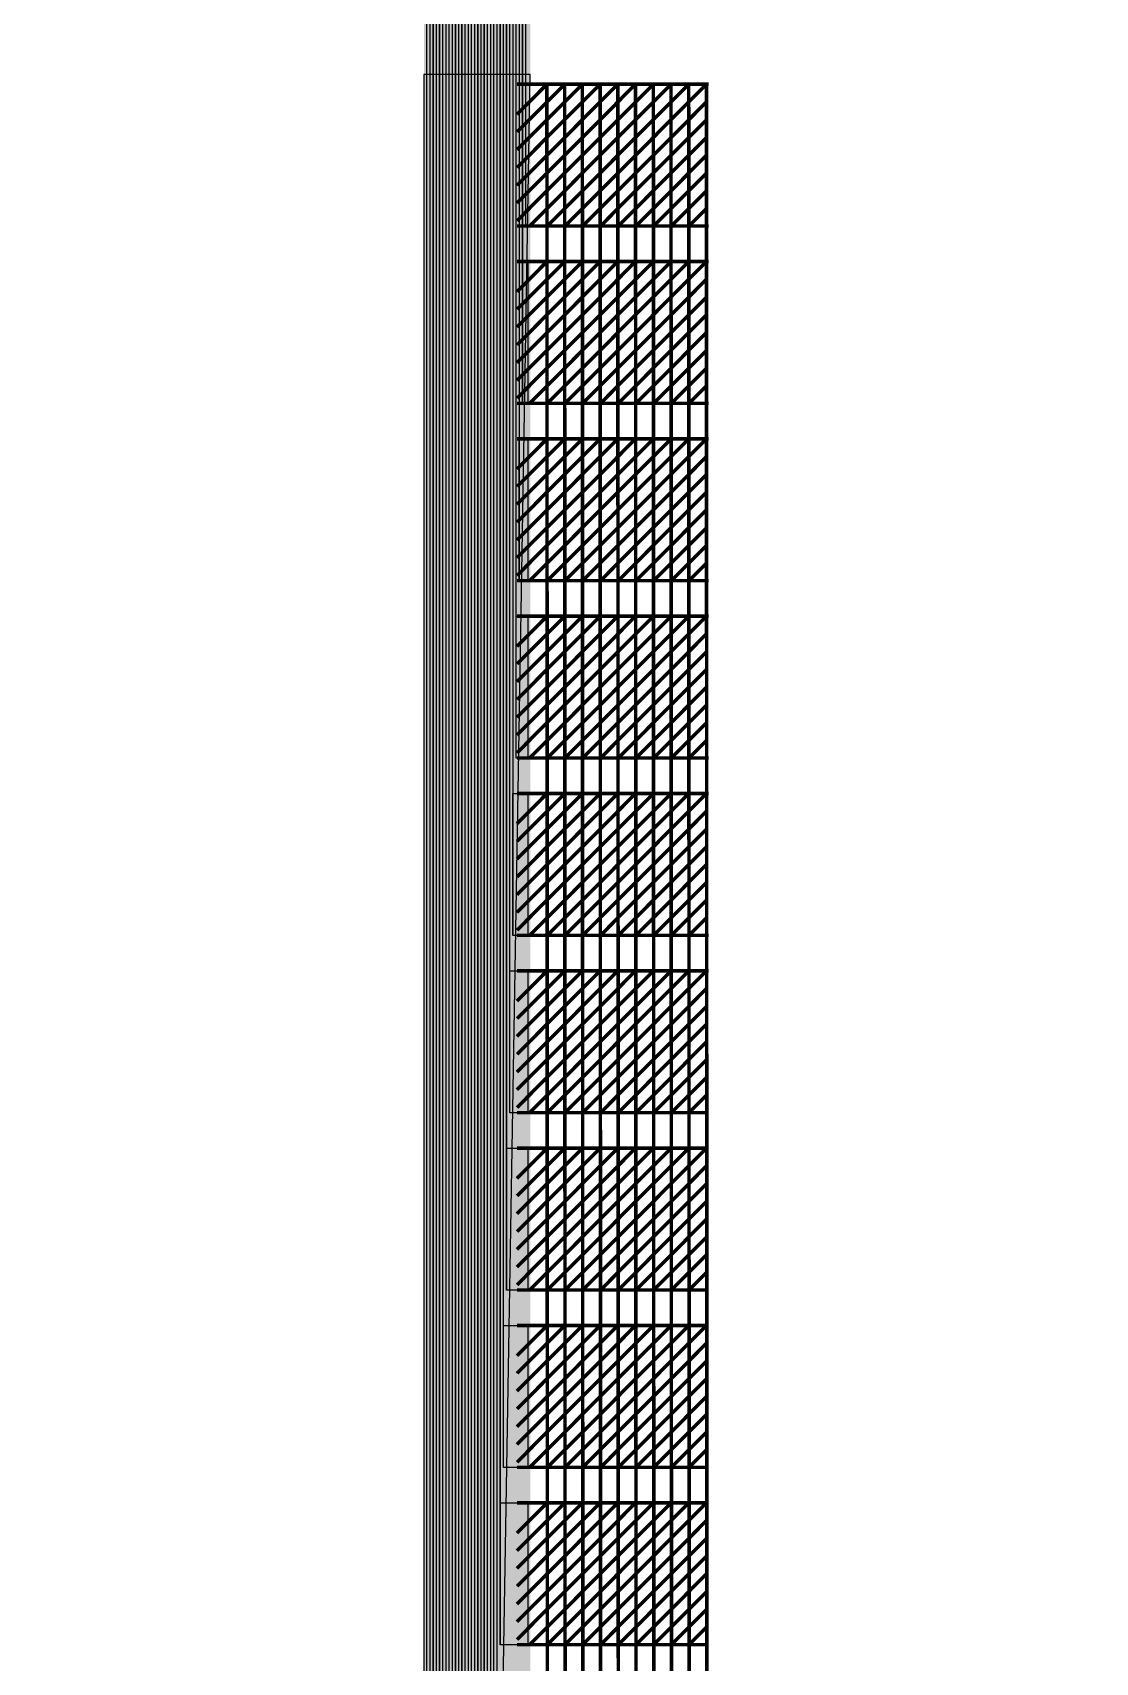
# Model space of a CAD drawing. Header units: millimetres. Extents: x -51 to 51, y -51 to 51.
# Drawn here: x -24.595 to -21.597, y -7.646 to -3.051 of the extents above; entities that cross this region are included whole.
import ezdxf

# ---------------------------------------------------------------- set-up
doc = ezdxf.new("R2010")
doc.units = ezdxf.units.MM
doc.linetypes.add('DASHED', pattern=[19.05, 12.7, -6.35])
for name, color, linetype in [('bottom_SU8', 5, 'Continuous'), ('metal', 43, 'Continuous'), ('reference', 18, 'DASHED')]:
    doc.layers.add(name, color=color, linetype=linetype)
doc.layers.add('top SU-8', color=3, linetype='Continuous', transparency=0.63)

msp = doc.modelspace()

# ---------------------------------------------------------------- linework, layer by layer
at = {"layer": 'bottom_SU8', "transparency": 33554544}
for points, const_width in [([(-23.3412, 5.9298), (-23.3412, -19.1017)], 0.3), ([(-23.2289, -3.2811), (-23.144, -3.1961)], 0.01), ([(-23.2287, -3.331), (-23.094, -3.1961)], 0.01), ([(-23.2287, -3.3811), (-23.044, -3.1961)], 0.01), ([(-23.2287, -3.4313), (-22.994, -3.1961)], 0.01), ([(-23.2287, -3.4814), (-22.944, -3.1961)], 0.01), ([(-23.2287, -3.5315), (-22.894, -3.1961)], 0.01), ([(-23.2287, -3.5816), (-22.844, -3.1961)], 0.01), ([(-23.2287, -3.1961), (-22.6884, -3.1961)], 0.01), ([(-23.1931, -3.5961), (-22.794, -3.1961)], 0.01), ([(-23.1397, -19.0957), (-23.1443, -3.1964)], 0.01), ([(-23.1431, -3.5961), (-22.744, -3.1961)], 0.01), ([(-23.09, -19.0957), (-23.0943, -3.1964)], 0.01), ([(-23.0931, -3.5961), (-22.694, -3.1961)], 0.01), ([(-23.04, -19.0957), (-23.0443, -3.1964)], 0.01), ([(-22.9897, -19.0957), (-22.9943, -3.1961)], 0.01), ([(-22.9397, -19.0957), (-22.9443, -3.1964)], 0.01), ([(-22.8897, -19.0957), (-22.8943, -3.1961)], 0.01), ([(-22.8397, -19.0957), (-22.844, -3.1961)], 0.01), ([(-22.7897, -19.0957), (-22.7943, -3.1961)], 0.01), ([(-22.7397, -19.0957), (-22.7443, -3.1961)], 0.01), ([(-22.6897, -19.0957), (-22.6943, -3.1921)], 0.01), ([(-23.0431, -3.5961), (-22.6939, -3.2461)], 0.01), ([(-22.9931, -3.5961), (-22.6938, -3.2961)], 0.01), ([(-22.9431, -3.5961), (-22.6937, -3.3461)], 0.01), ([(-22.8931, -3.5961), (-22.6936, -3.3961)], 0.01), ([(-22.8431, -3.5961), (-22.6934, -3.4461)], 0.01), ([(-22.7931, -3.5961), (-22.6933, -3.4961)], 0.01), ([(-22.7431, -3.5961), (-22.6932, -3.5461)], 0.01), ([(-23.2287, -3.5961), (-22.6883, -3.5961)], 0.01), ([(-23.2289, -3.7811), (-23.144, -3.6961)], 0.01), ([(-23.2287, -3.831), (-23.094, -3.6961)], 0.01), ([(-23.2287, -3.8811), (-23.044, -3.6961)], 0.01), ([(-23.2287, -3.9313), (-22.994, -3.6961)], 0.01), ([(-23.2287, -3.9814), (-22.944, -3.6961)], 0.01), ([(-23.2287, -4.0315), (-22.894, -3.6961)], 0.01), ([(-23.2287, -4.0816), (-22.844, -3.6961)], 0.01), ([(-23.2287, -3.6961), (-22.6884, -3.6961)], 0.01), ([(-23.1931, -4.0961), (-22.794, -3.6961)], 0.01), ([(-23.1431, -4.0961), (-22.744, -3.6961)], 0.01), ([(-23.0931, -4.0961), (-22.694, -3.6961)], 0.01), ([(-23.0431, -4.0961), (-22.6939, -3.7461)], 0.01), ([(-22.9931, -4.0961), (-22.6938, -3.7961)], 0.01), ([(-22.9431, -4.0961), (-22.6937, -3.8461)], 0.01), ([(-22.8931, -4.0961), (-22.6936, -3.8961)], 0.01), ([(-22.8431, -4.0961), (-22.6934, -3.9461)], 0.01), ([(-22.7931, -4.0961), (-22.6933, -3.9961)], 0.01), ([(-22.7431, -4.0961), (-22.6932, -4.0461)], 0.01), ([(-23.2287, -4.0961), (-22.6883, -4.0961)], 0.01), ([(-23.2289, -4.2811), (-23.144, -4.1961)], 0.01), ([(-23.2287, -4.331), (-23.094, -4.1961)], 0.01), ([(-23.2287, -4.3811), (-23.044, -4.1961)], 0.01), ([(-23.2287, -4.4313), (-22.994, -4.1961)], 0.01), ([(-23.2287, -4.4814), (-22.944, -4.1961)], 0.01), ([(-23.2287, -4.5315), (-22.894, -4.1961)], 0.01), ([(-23.2287, -4.5816), (-22.844, -4.1961)], 0.01), ([(-23.2287, -4.1961), (-22.6884, -4.1961)], 0.01), ([(-23.1931, -4.5961), (-22.794, -4.1961)], 0.01), ([(-23.1431, -4.5961), (-22.744, -4.1961)], 0.01), ([(-23.0931, -4.5961), (-22.694, -4.1961)], 0.01), ([(-23.0431, -4.5961), (-22.6939, -4.2461)], 0.01), ([(-22.9931, -4.5961), (-22.6938, -4.2961)], 0.01), ([(-22.9431, -4.5961), (-22.6937, -4.3461)], 0.01), ([(-22.8931, -4.5961), (-22.6936, -4.3961)], 0.01), ([(-22.8431, -4.5961), (-22.6934, -4.4461)], 0.01), ([(-22.7931, -4.5961), (-22.6933, -4.4961)], 0.01), ([(-22.7431, -4.5961), (-22.6932, -4.5461)], 0.01), ([(-23.2287, -4.5961), (-22.6883, -4.5961)], 0.01), ([(-23.2289, -4.7811), (-23.144, -4.6961)], 0.01), ([(-23.2287, -4.831), (-23.094, -4.6961)], 0.01), ([(-23.2287, -4.8811), (-23.044, -4.6961)], 0.01), ([(-23.2287, -4.9313), (-22.994, -4.6961)], 0.01), ([(-23.2287, -4.9814), (-22.944, -4.6961)], 0.01), ([(-23.2287, -5.0315), (-22.894, -4.6961)], 0.01), ([(-23.2287, -5.0816), (-22.844, -4.6961)], 0.01), ([(-23.2287, -4.6961), (-22.6884, -4.6961)], 0.01), ([(-23.1931, -5.0961), (-22.794, -4.6961)], 0.01), ([(-23.1431, -5.0961), (-22.744, -4.6961)], 0.01), ([(-23.0931, -5.0961), (-22.694, -4.6961)], 0.01), ([(-23.0431, -5.0961), (-22.6939, -4.7461)], 0.01), ([(-22.9931, -5.0961), (-22.6938, -4.7961)], 0.01), ([(-22.9431, -5.0961), (-22.6937, -4.8461)], 0.01), ([(-22.8931, -5.0961), (-22.6936, -4.8961)], 0.01), ([(-22.8431, -5.0961), (-22.6934, -4.9461)], 0.01), ([(-22.7931, -5.0961), (-22.6933, -4.9961)], 0.01), ([(-22.7431, -5.0961), (-22.6932, -5.0461)], 0.01), ([(-23.2287, -5.0961), (-22.6883, -5.0961)], 0.01), ([(-23.2289, -5.2811), (-23.144, -5.1961)], 0.01), ([(-23.2287, -5.331), (-23.094, -5.1961)], 0.01), ([(-23.2287, -5.3811), (-23.044, -5.1961)], 0.01), ([(-23.2287, -5.4313), (-22.994, -5.1961)], 0.01), ([(-23.2287, -5.4814), (-22.944, -5.1961)], 0.01), ([(-23.2287, -5.5315), (-22.894, -5.1961)], 0.01), ([(-23.2287, -5.5816), (-22.844, -5.1961)], 0.01), ([(-23.2287, -5.1961), (-22.6884, -5.1961)], 0.01), ([(-23.1931, -5.5961), (-22.794, -5.1961)], 0.01), ([(-23.1431, -5.5961), (-22.744, -5.1961)], 0.01), ([(-23.0931, -5.5961), (-22.694, -5.1961)], 0.01), ([(-23.0431, -5.5961), (-22.6939, -5.2461)], 0.01), ([(-22.9931, -5.5961), (-22.6938, -5.2961)], 0.01), ([(-22.9431, -5.5961), (-22.6937, -5.3461)], 0.01), ([(-22.8931, -5.5961), (-22.6936, -5.3961)], 0.01), ([(-22.8431, -5.5961), (-22.6934, -5.4461)], 0.01), ([(-22.7931, -5.5961), (-22.6933, -5.4961)], 0.01), ([(-22.7431, -5.5961), (-22.6932, -5.5461)], 0.01), ([(-23.2287, -5.5961), (-22.6883, -5.5961)], 0.01), ([(-23.2289, -5.7811), (-23.144, -5.6961)], 0.01), ([(-23.2287, -5.831), (-23.094, -5.6961)], 0.01), ([(-23.2287, -5.8811), (-23.044, -5.6961)], 0.01), ([(-23.2287, -5.9313), (-22.994, -5.6961)], 0.01), ([(-23.2287, -5.9814), (-22.944, -5.6961)], 0.01), ([(-23.2287, -6.0315), (-22.894, -5.6961)], 0.01), ([(-23.2287, -6.0816), (-22.844, -5.6961)], 0.01), ([(-23.2287, -5.6961), (-22.6884, -5.6961)], 0.01), ([(-23.1931, -6.0961), (-22.794, -5.6961)], 0.01), ([(-23.1431, -6.0961), (-22.744, -5.6961)], 0.01), ([(-23.0931, -6.0961), (-22.694, -5.6961)], 0.01), ([(-23.0431, -6.0961), (-22.6939, -5.7461)], 0.01), ([(-22.9931, -6.0961), (-22.6938, -5.7961)], 0.01), ([(-22.9431, -6.0961), (-22.6937, -5.8461)], 0.01), ([(-22.8931, -6.0961), (-22.6936, -5.8961)], 0.01), ([(-22.8431, -6.0961), (-22.6934, -5.9461)], 0.01), ([(-22.7931, -6.0961), (-22.6933, -5.9961)], 0.01), ([(-22.7431, -6.0961), (-22.6932, -6.0461)], 0.01), ([(-23.2287, -6.0961), (-22.6883, -6.0961)], 0.01), ([(-23.2289, -6.2811), (-23.144, -6.1961)], 0.01), ([(-23.2287, -6.331), (-23.094, -6.1961)], 0.01), ([(-23.2287, -6.3811), (-23.044, -6.1961)], 0.01), ([(-23.2287, -6.4313), (-22.994, -6.1961)], 0.01), ([(-23.2287, -6.4814), (-22.944, -6.1961)], 0.01), ([(-23.2287, -6.5315), (-22.894, -6.1961)], 0.01), ([(-23.2287, -6.5816), (-22.844, -6.1961)], 0.01), ([(-23.2287, -6.1961), (-22.6884, -6.1961)], 0.01), ([(-23.1931, -6.5961), (-22.794, -6.1961)], 0.01), ([(-23.1431, -6.5961), (-22.744, -6.1961)], 0.01), ([(-23.0931, -6.5961), (-22.694, -6.1961)], 0.01), ([(-23.0431, -6.5961), (-22.6939, -6.2461)], 0.01), ([(-22.9931, -6.5961), (-22.6938, -6.2961)], 0.01), ([(-22.9431, -6.5961), (-22.6937, -6.3461)], 0.01), ([(-22.8931, -6.5961), (-22.6936, -6.3961)], 0.01), ([(-22.8431, -6.5961), (-22.6934, -6.4461)], 0.01), ([(-22.7931, -6.5961), (-22.6933, -6.4961)], 0.01), ([(-22.7431, -6.5961), (-22.6932, -6.5461)], 0.01), ([(-23.2287, -6.5961), (-22.6883, -6.5961)], 0.01), ([(-23.2289, -6.7811), (-23.144, -6.6961)], 0.01), ([(-23.2287, -6.831), (-23.094, -6.6961)], 0.01), ([(-23.2287, -6.8811), (-23.044, -6.6961)], 0.01), ([(-23.2287, -6.9313), (-22.994, -6.6961)], 0.01), ([(-23.2287, -6.9814), (-22.944, -6.6961)], 0.01), ([(-23.2287, -7.0315), (-22.894, -6.6961)], 0.01), ([(-23.2287, -7.0816), (-22.844, -6.6961)], 0.01), ([(-23.2287, -6.6961), (-22.6884, -6.6961)], 0.01), ([(-23.1931, -7.0961), (-22.794, -6.6961)], 0.01), ([(-23.1431, -7.0961), (-22.744, -6.6961)], 0.01), ([(-23.0931, -7.0961), (-22.694, -6.6961)], 0.01), ([(-23.0431, -7.0961), (-22.6939, -6.7461)], 0.01), ([(-22.9931, -7.0961), (-22.6938, -6.7961)], 0.01), ([(-22.9431, -7.0961), (-22.6937, -6.8461)], 0.01), ([(-22.8931, -7.0961), (-22.6936, -6.8961)], 0.01), ([(-22.8431, -7.0961), (-22.6934, -6.9461)], 0.01), ([(-22.7931, -7.0961), (-22.6933, -6.9961)], 0.01), ([(-22.7431, -7.0961), (-22.6932, -7.0461)], 0.01), ([(-23.2287, -7.0961), (-22.6883, -7.0961)], 0.01), ([(-23.2289, -7.2811), (-23.144, -7.1961)], 0.01), ([(-23.2287, -7.331), (-23.094, -7.1961)], 0.01), ([(-23.2287, -7.3811), (-23.044, -7.1961)], 0.01), ([(-23.2287, -7.4313), (-22.994, -7.1961)], 0.01), ([(-23.2287, -7.4814), (-22.944, -7.1961)], 0.01), ([(-23.2287, -7.5315), (-22.894, -7.1961)], 0.01), ([(-23.2287, -7.5816), (-22.844, -7.1961)], 0.01), ([(-23.2287, -7.1961), (-22.6884, -7.1961)], 0.01), ([(-23.1931, -7.5961), (-22.794, -7.1961)], 0.01), ([(-23.1431, -7.5961), (-22.744, -7.1961)], 0.01), ([(-23.0931, -7.5961), (-22.694, -7.1961)], 0.01), ([(-23.0431, -7.5961), (-22.6939, -7.2461)], 0.01), ([(-22.9931, -7.5961), (-22.6938, -7.2961)], 0.01), ([(-22.9431, -7.5961), (-22.6937, -7.3461)], 0.01), ([(-22.8931, -7.5961), (-22.6936, -7.3961)], 0.01), ([(-22.8431, -7.5961), (-22.6934, -7.4461)], 0.01), ([(-22.7931, -7.5961), (-22.6933, -7.4961)], 0.01), ([(-22.7431, -7.5961), (-22.6932, -7.5461)], 0.01), ([(-23.2287, -7.5961), (-22.6883, -7.5961)], 0.01)]:
    msp.add_lwpolyline(points, dxfattribs=dict(at, const_width=const_width))
at = {"layer": 'metal', "transparency": 33554544}
for points, const_width in [([(-23.3392, -11.0957), (-23.3392, 10.5754)], 0.004), ([(-23.3572, -12.0957), (-23.3572, 10.0274)], 0.004), ([(-23.3482, -11.5957), (-23.3482, 10.0291)], 0.004), ([(-23.3302, -10.5957), (-23.3302, 9.9562)], 0.004), ([(-23.3752, -13.0957), (-23.3752, 9.4365)], 0.004), ([(-23.3662, -12.5957), (-23.3662, 9.4365)], 0.004), ([(-23.3212, -10.0961), (-23.3212, 9.3481)], 0.004), ([(-23.3122, -9.5961), (-23.3122, 9.3481)], 0.004), ([(-23.3932, -14.0957), (-23.3932, 8.8389)], 0.004), ([(-23.3842, -13.5957), (-23.3842, 8.8407)], 0.004), ([(-23.3032, -9.0961), (-23.3032, 8.7599)], 0.004), ([(-23.2942, -8.5961), (-23.2942, 8.7617)], 0.004), ([(-23.4112, -15.0957), (-23.4112, 8.2445)], 0.004), ([(-23.4022, -14.5957), (-23.4022, 8.2445)], 0.004), ([(-23.2852, -8.0961), (-23.2852, 8.1764)], 0.004), ([(-23.2762, -7.5961), (-23.2762, 8.1756)], 0.004), ([(-23.4292, -16.0957), (-23.4292, 7.6503)], 0.004), ([(-23.4202, -15.5957), (-23.4202, 7.6503)], 0.004), ([(-23.2672, -7.0961), (-23.2672, 7.597)], 0.004), ([(-23.2582, -6.5961), (-23.2582, 7.5952)], 0.004), ([(-23.4472, -17.0957), (-23.4472, 7.0554)], 0.004), ([(-23.4382, -16.5957), (-23.4382, 7.0554)], 0.004), ([(-23.2492, -6.0961), (-23.2492, 7.0114)], 0.004), ([(-23.2402, -5.5961), (-23.2402, 7.0085)], 0.004), ([(-23.4652, -18.0957), (-23.4652, 6.4565)], 0.004), ([(-23.4562, -17.5957), (-23.4562, 6.4576)], 0.004), ([(-23.2312, -5.0961), (-23.2312, 6.4268)], 0.004), ([(-23.2222, -4.5961), (-23.2236, 6.4169)], 0.004), ([(-23.4832, -19.0957), (-23.4832, 5.8889)], 0.004), ([(-23.4742, -18.5957), (-23.4742, 5.8943)], 0.004), ([(-23.2132, -4.0961), (-23.2132, 5.854)], 0.004), ([(-23.2042, -3.5961), (-23.2042, 5.8488)], 0.004), ([(-23.2045, -3.5572), (-22.8438, -3.1957)], 0.006), ([(-23.2044, -3.3066), (-23.0938, -3.1957)], 0.006), ([(-23.2044, -3.507), (-22.8938, -3.1957)], 0.006), ([(-23.2043, -3.4066), (-22.9938, -3.1957)], 0.006), ([(-23.2043, -3.2564), (-23.1438, -3.1957)], 0.006), ([(-23.2042, -3.3565), (-23.0438, -3.1957)], 0.006), ([(-23.2041, -3.4565), (-22.9438, -3.1957)], 0.006), ([(-23.2032, -3.1957), (-22.6909, -3.1957)], 0.006), ([(-23.193, -3.5957), (-22.7938, -3.1957)], 0.006), ([(-23.143, -3.5957), (-23.1438, -3.1957)], 0.006), ([(-23.143, -3.5957), (-22.7438, -3.1957)], 0.006), ([(-23.093, -3.5957), (-23.0938, -3.1957)], 0.006), ([(-23.093, -3.5957), (-22.6938, -3.1957)], 0.006), ([(-23.043, -3.5957), (-23.0438, -3.1957)], 0.006), ([(-22.993, -3.5957), (-22.9938, -3.1957)], 0.006), ([(-22.943, -3.5957), (-22.9438, -3.1957)], 0.006), ([(-22.893, -3.5957), (-22.8938, -3.1957)], 0.006), ([(-22.843, -3.5957), (-22.8438, -3.1957)], 0.006), ([(-22.793, -3.5957), (-22.7938, -3.1957)], 0.006), ([(-22.743, -3.5957), (-22.7438, -3.1957)], 0.006), ([(-22.693, -3.5957), (-22.6938, -3.1957)], 0.006), ([(-23.043, -3.5957), (-22.6937, -3.2457)], 0.006), ([(-22.993, -3.5957), (-22.6936, -3.2957)], 0.006), ([(-22.943, -3.5957), (-22.6935, -3.3457)], 0.006), ([(-22.893, -3.5957), (-22.6934, -3.3957)], 0.006), ([(-22.843, -3.5957), (-22.6933, -3.4457)], 0.006), ([(-22.793, -3.5957), (-22.6932, -3.4957)], 0.006), ([(-22.743, -3.5957), (-22.6931, -3.5457)], 0.006), ([(-23.2053, -3.5957), (-22.6905, -3.5957)], 0.006), ([(-23.2033, -3.8054), (-23.0938, -3.6957)], 0.006), ([(-23.2032, -3.8554), (-23.0438, -3.6957)], 0.006), ([(-23.2032, -3.9055), (-22.9938, -3.6957)], 0.006), ([(-23.2032, -3.9556), (-22.9438, -3.6957)], 0.006), ([(-23.2032, -4.0558), (-22.8438, -3.6957)], 0.006), ([(-23.2032, -3.6957), (-22.6909, -3.6957)], 0.006), ([(-23.2031, -4.0057), (-22.8938, -3.6957)], 0.006), ([(-23.2031, -3.7551), (-23.1438, -3.6957)], 0.006), ([(-23.193, -4.0957), (-22.7938, -3.6957)], 0.006), ([(-23.143, -4.0957), (-23.1438, -3.6957)], 0.006), ([(-23.143, -4.0957), (-22.7438, -3.6957)], 0.006), ([(-23.093, -4.0957), (-23.0938, -3.6957)], 0.006), ([(-23.093, -4.0957), (-22.6938, -3.6957)], 0.006), ([(-23.043, -4.0957), (-23.0438, -3.6957)], 0.006), ([(-22.993, -4.0957), (-22.9938, -3.6957)], 0.006), ([(-22.943, -4.0957), (-22.9438, -3.6957)], 0.006), ([(-22.893, -4.0957), (-22.8938, -3.6957)], 0.006), ([(-22.843, -4.0957), (-22.8438, -3.6957)], 0.006), ([(-22.793, -4.0957), (-22.7938, -3.6957)], 0.006), ([(-22.743, -4.0957), (-22.7438, -3.6957)], 0.006), ([(-22.693, -4.0957), (-22.6938, -3.6957)], 0.006), ([(-23.043, -4.0957), (-22.6937, -3.7457)], 0.006), ([(-22.993, -4.0957), (-22.6936, -3.7957)], 0.006), ([(-22.943, -4.0957), (-22.6935, -3.8457)], 0.006), ([(-22.893, -4.0957), (-22.6934, -3.8957)], 0.006), ([(-22.843, -4.0957), (-22.6933, -3.9457)], 0.006), ([(-22.793, -4.0957), (-22.6932, -3.9957)], 0.006), ([(-22.743, -4.0957), (-22.6931, -4.0457)], 0.006), ([(-23.2053, -4.0957), (-22.6905, -4.0957)], 0.006), ([(-23.2033, -4.3054), (-23.0938, -4.1957)], 0.006), ([(-23.2032, -4.3554), (-23.0438, -4.1957)], 0.006), ([(-23.2032, -4.4055), (-22.9938, -4.1957)], 0.006), ([(-23.2032, -4.4556), (-22.9438, -4.1957)], 0.006), ([(-23.2032, -4.5558), (-22.8438, -4.1957)], 0.006), ([(-23.2032, -4.1957), (-22.6909, -4.1957)], 0.006), ([(-23.2031, -4.5057), (-22.8938, -4.1957)], 0.006), ([(-23.2031, -4.2551), (-23.1438, -4.1957)], 0.006), ([(-23.193, -4.5957), (-22.7938, -4.1957)], 0.006), ([(-23.143, -4.5957), (-23.1438, -4.1957)], 0.006), ([(-23.143, -4.5957), (-22.7438, -4.1957)], 0.006), ([(-23.093, -4.5957), (-23.0938, -4.1957)], 0.006), ([(-23.093, -4.5957), (-22.6938, -4.1957)], 0.006), ([(-23.043, -4.5957), (-23.0438, -4.1957)], 0.006), ([(-22.993, -4.5957), (-22.9938, -4.1957)], 0.006), ([(-22.943, -4.5957), (-22.9438, -4.1957)], 0.006), ([(-22.893, -4.5957), (-22.8938, -4.1957)], 0.006), ([(-22.843, -4.5957), (-22.8438, -4.1957)], 0.006), ([(-22.793, -4.5957), (-22.7938, -4.1957)], 0.006), ([(-22.743, -4.5957), (-22.7438, -4.1957)], 0.006), ([(-22.693, -4.5957), (-22.6938, -4.1957)], 0.006), ([(-23.043, -4.5957), (-22.6937, -4.2457)], 0.006), ([(-22.993, -4.5957), (-22.6936, -4.2957)], 0.006), ([(-22.943, -4.5957), (-22.6935, -4.3457)], 0.006), ([(-22.893, -4.5957), (-22.6934, -4.3957)], 0.006), ([(-22.843, -4.5957), (-22.6933, -4.4457)], 0.006), ([(-22.793, -4.5957), (-22.6932, -4.4957)], 0.006), ([(-22.743, -4.5957), (-22.6931, -4.5457)], 0.006), ([(-23.2053, -4.5957), (-22.6905, -4.5957)], 0.006), ([(-23.2033, -4.8054), (-23.0938, -4.6957)], 0.006), ([(-23.2032, -4.8554), (-23.0438, -4.6957)], 0.006), ([(-23.2032, -4.9055), (-22.9938, -4.6957)], 0.006), ([(-23.2032, -4.9556), (-22.9438, -4.6957)], 0.006), ([(-23.2032, -5.0558), (-22.8438, -4.6957)], 0.006), ([(-23.2032, -4.6957), (-22.6909, -4.6957)], 0.006), ([(-23.2031, -5.0057), (-22.8938, -4.6957)], 0.006), ([(-23.2031, -4.7551), (-23.1438, -4.6957)], 0.006), ([(-23.193, -5.0957), (-22.7938, -4.6957)], 0.006), ([(-23.143, -5.0957), (-23.1438, -4.6957)], 0.006), ([(-23.143, -5.0957), (-22.7438, -4.6957)], 0.006), ([(-23.093, -5.0957), (-23.0938, -4.6957)], 0.006), ([(-23.093, -5.0957), (-22.6938, -4.6957)], 0.006), ([(-23.043, -5.0957), (-23.0438, -4.6957)], 0.006), ([(-22.993, -5.0957), (-22.9938, -4.6957)], 0.006), ([(-22.943, -5.0957), (-22.9438, -4.6957)], 0.006), ([(-22.893, -5.0957), (-22.8938, -4.6957)], 0.006), ([(-22.843, -5.0957), (-22.8438, -4.6957)], 0.006), ([(-22.793, -5.0957), (-22.7938, -4.6957)], 0.006), ([(-22.743, -5.0957), (-22.7438, -4.6957)], 0.006), ([(-22.693, -5.0957), (-22.6938, -4.6957)], 0.006), ([(-23.043, -5.0957), (-22.6937, -4.7457)], 0.006), ([(-22.993, -5.0957), (-22.6936, -4.7957)], 0.006), ([(-22.943, -5.0957), (-22.6935, -4.8457)], 0.006), ([(-22.893, -5.0957), (-22.6934, -4.8957)], 0.006), ([(-22.843, -5.0957), (-22.6933, -4.9457)], 0.006), ([(-22.793, -5.0957), (-22.6932, -4.9957)], 0.006), ([(-22.743, -5.0957), (-22.6931, -5.0457)], 0.006), ([(-23.2053, -5.0957), (-22.6905, -5.0957)], 0.006), ([(-23.2033, -5.3054), (-23.0938, -5.1957)], 0.006), ([(-23.2032, -5.3554), (-23.0438, -5.1957)], 0.006), ([(-23.2032, -5.4055), (-22.9938, -5.1957)], 0.006), ([(-23.2032, -5.4556), (-22.9438, -5.1957)], 0.006), ([(-23.2032, -5.5558), (-22.8438, -5.1957)], 0.006), ([(-23.2032, -5.1957), (-22.6909, -5.1957)], 0.006), ([(-23.2031, -5.5057), (-22.8938, -5.1957)], 0.006), ([(-23.2031, -5.2551), (-23.1438, -5.1957)], 0.006), ([(-23.193, -5.5957), (-22.7938, -5.1957)], 0.006), ([(-23.143, -5.5957), (-23.1438, -5.1957)], 0.006), ([(-23.143, -5.5957), (-22.7438, -5.1957)], 0.006), ([(-23.093, -5.5957), (-23.0938, -5.1957)], 0.006), ([(-23.093, -5.5957), (-22.6938, -5.1957)], 0.006), ([(-23.043, -5.5957), (-23.0438, -5.1957)], 0.006), ([(-22.993, -5.5957), (-22.9938, -5.1957)], 0.006), ([(-22.943, -5.5957), (-22.9438, -5.1957)], 0.006), ([(-22.893, -5.5957), (-22.8938, -5.1957)], 0.006), ([(-22.843, -5.5957), (-22.8438, -5.1957)], 0.006), ([(-22.793, -5.5957), (-22.7938, -5.1957)], 0.006), ([(-22.743, -5.5957), (-22.7438, -5.1957)], 0.006), ([(-22.693, -5.5957), (-22.6938, -5.1957)], 0.006), ([(-23.043, -5.5957), (-22.6937, -5.2457)], 0.006), ([(-22.993, -5.5957), (-22.6936, -5.2957)], 0.006), ([(-22.943, -5.5957), (-22.6935, -5.3457)], 0.006), ([(-22.893, -5.5957), (-22.6934, -5.3957)], 0.006), ([(-22.843, -5.5957), (-22.6933, -5.4457)], 0.006), ([(-22.793, -5.5957), (-22.6932, -5.4957)], 0.006), ([(-22.743, -5.5957), (-22.6931, -5.5457)], 0.006), ([(-23.2053, -5.5957), (-22.6905, -5.5957)], 0.006), ([(-23.2033, -5.8054), (-23.0938, -5.6957)], 0.006), ([(-23.2032, -5.8554), (-23.0438, -5.6957)], 0.006), ([(-23.2032, -5.9055), (-22.9938, -5.6957)], 0.006), ([(-23.2032, -5.9556), (-22.9438, -5.6957)], 0.006), ([(-23.2032, -6.0558), (-22.8438, -5.6957)], 0.006), ([(-23.2032, -5.6957), (-22.6909, -5.6957)], 0.006), ([(-23.2031, -6.0057), (-22.8938, -5.6957)], 0.006), ([(-23.2031, -5.7551), (-23.1438, -5.6957)], 0.006), ([(-23.193, -6.0957), (-22.7938, -5.6957)], 0.006), ([(-23.143, -6.0957), (-23.1438, -5.6957)], 0.006), ([(-23.143, -6.0957), (-22.7438, -5.6957)], 0.006), ([(-23.093, -6.0957), (-23.0938, -5.6957)], 0.006), ([(-23.093, -6.0957), (-22.6938, -5.6957)], 0.006), ([(-23.043, -6.0957), (-23.0438, -5.6957)], 0.006), ([(-22.993, -6.0957), (-22.9938, -5.6957)], 0.006), ([(-22.943, -6.0957), (-22.9438, -5.6957)], 0.006), ([(-22.893, -6.0957), (-22.8938, -5.6957)], 0.006), ([(-22.843, -6.0957), (-22.8438, -5.6957)], 0.006), ([(-22.793, -6.0957), (-22.7938, -5.6957)], 0.006), ([(-22.743, -6.0957), (-22.7438, -5.6957)], 0.006), ([(-22.693, -6.0957), (-22.6938, -5.6957)], 0.006), ([(-23.043, -6.0957), (-22.6937, -5.7457)], 0.006), ([(-22.993, -6.0957), (-22.6936, -5.7957)], 0.006), ([(-22.943, -6.0957), (-22.6935, -5.8457)], 0.006), ([(-22.893, -6.0957), (-22.6934, -5.8957)], 0.006), ([(-22.843, -6.0957), (-22.6933, -5.9457)], 0.006), ([(-22.793, -6.0957), (-22.6932, -5.9957)], 0.006), ([(-22.743, -6.0957), (-22.6931, -6.0457)], 0.006), ([(-23.2053, -6.0957), (-22.6905, -6.0957)], 0.006), ([(-23.2033, -6.3054), (-23.0938, -6.1957)], 0.006), ([(-23.2032, -6.3554), (-23.0438, -6.1957)], 0.006), ([(-23.2032, -6.4055), (-22.9938, -6.1957)], 0.006), ([(-23.2032, -6.4556), (-22.9438, -6.1957)], 0.006), ([(-23.2032, -6.5558), (-22.8438, -6.1957)], 0.006), ([(-23.2032, -6.1957), (-22.6909, -6.1957)], 0.006), ([(-23.2031, -6.5057), (-22.8938, -6.1957)], 0.006), ([(-23.2031, -6.2551), (-23.1438, -6.1957)], 0.006), ([(-23.193, -6.5957), (-22.7938, -6.1957)], 0.006), ([(-23.143, -6.5957), (-23.1438, -6.1957)], 0.006), ([(-23.143, -6.5957), (-22.7438, -6.1957)], 0.006), ([(-23.093, -6.5957), (-23.0938, -6.1957)], 0.006), ([(-23.093, -6.5957), (-22.6938, -6.1957)], 0.006), ([(-23.043, -6.5957), (-23.0438, -6.1957)], 0.006), ([(-22.993, -6.5957), (-22.9938, -6.1957)], 0.006), ([(-22.943, -6.5957), (-22.9438, -6.1957)], 0.006), ([(-22.893, -6.5957), (-22.8938, -6.1957)], 0.006), ([(-22.843, -6.5957), (-22.8438, -6.1957)], 0.006), ([(-22.793, -6.5957), (-22.7938, -6.1957)], 0.006), ([(-22.743, -6.5957), (-22.7438, -6.1957)], 0.006), ([(-22.693, -6.5957), (-22.6938, -6.1957)], 0.006), ([(-23.043, -6.5957), (-22.6937, -6.2457)], 0.006), ([(-22.993, -6.5957), (-22.6936, -6.2957)], 0.006), ([(-22.943, -6.5957), (-22.6935, -6.3457)], 0.006), ([(-22.893, -6.5957), (-22.6934, -6.3957)], 0.006), ([(-22.843, -6.5957), (-22.6933, -6.4457)], 0.006), ([(-22.793, -6.5957), (-22.6932, -6.4957)], 0.006), ([(-22.743, -6.5957), (-22.6931, -6.5457)], 0.006), ([(-23.2053, -6.5957), (-22.6905, -6.5957)], 0.006), ([(-23.2033, -6.8054), (-23.0938, -6.6957)], 0.006), ([(-23.2032, -6.8554), (-23.0438, -6.6957)], 0.006), ([(-23.2032, -6.9055), (-22.9938, -6.6957)], 0.006), ([(-23.2032, -6.9556), (-22.9438, -6.6957)], 0.006), ([(-23.2032, -7.0558), (-22.8438, -6.6957)], 0.006), ([(-23.2032, -6.6957), (-22.6909, -6.6957)], 0.006), ([(-23.2031, -7.0057), (-22.8938, -6.6957)], 0.006), ([(-23.2031, -6.7551), (-23.1438, -6.6957)], 0.006), ([(-23.193, -7.0957), (-22.7938, -6.6957)], 0.006), ([(-23.143, -7.0957), (-23.1438, -6.6957)], 0.006), ([(-23.143, -7.0957), (-22.7438, -6.6957)], 0.006), ([(-23.093, -7.0957), (-23.0938, -6.6957)], 0.006), ([(-23.093, -7.0957), (-22.6938, -6.6957)], 0.006), ([(-23.043, -7.0957), (-23.0438, -6.6957)], 0.006), ([(-22.993, -7.0957), (-22.9938, -6.6957)], 0.006), ([(-22.943, -7.0957), (-22.9438, -6.6957)], 0.006), ([(-22.893, -7.0957), (-22.8938, -6.6957)], 0.006), ([(-22.843, -7.0957), (-22.8438, -6.6957)], 0.006), ([(-22.793, -7.0957), (-22.7938, -6.6957)], 0.006), ([(-22.743, -7.0957), (-22.7438, -6.6957)], 0.006), ([(-22.693, -7.0957), (-22.6938, -6.6957)], 0.006), ([(-23.043, -7.0957), (-22.6937, -6.7457)], 0.006), ([(-22.993, -7.0957), (-22.6936, -6.7957)], 0.006), ([(-22.943, -7.0957), (-22.6935, -6.8457)], 0.006), ([(-22.893, -7.0957), (-22.6934, -6.8957)], 0.006), ([(-22.843, -7.0957), (-22.6933, -6.9457)], 0.006), ([(-22.793, -7.0957), (-22.6932, -6.9957)], 0.006), ([(-22.743, -7.0957), (-22.6931, -7.0457)], 0.006), ([(-23.2053, -7.0957), (-22.6905, -7.0957)], 0.006), ([(-23.2033, -7.3054), (-23.0938, -7.1957)], 0.006), ([(-23.2032, -7.3554), (-23.0438, -7.1957)], 0.006), ([(-23.2032, -7.4055), (-22.9938, -7.1957)], 0.006), ([(-23.2032, -7.4556), (-22.9438, -7.1957)], 0.006), ([(-23.2032, -7.5558), (-22.8438, -7.1957)], 0.006), ([(-23.2032, -7.1957), (-22.6909, -7.1957)], 0.006), ([(-23.2031, -7.5057), (-22.8938, -7.1957)], 0.006), ([(-23.2031, -7.2551), (-23.1438, -7.1957)], 0.006), ([(-23.193, -7.5957), (-22.7938, -7.1957)], 0.006), ([(-23.143, -7.5957), (-23.1438, -7.1957)], 0.006), ([(-23.143, -7.5957), (-22.7438, -7.1957)], 0.006), ([(-23.093, -7.5957), (-23.0938, -7.1957)], 0.006), ([(-23.093, -7.5957), (-22.6938, -7.1957)], 0.006), ([(-23.043, -7.5957), (-23.0438, -7.1957)], 0.006), ([(-22.993, -7.5957), (-22.9938, -7.1957)], 0.006), ([(-22.943, -7.5957), (-22.9438, -7.1957)], 0.006), ([(-22.893, -7.5957), (-22.8938, -7.1957)], 0.006), ([(-22.843, -7.5957), (-22.8438, -7.1957)], 0.006), ([(-22.793, -7.5957), (-22.7938, -7.1957)], 0.006), ([(-22.743, -7.5957), (-22.7438, -7.1957)], 0.006), ([(-22.693, -7.5957), (-22.6938, -7.1957)], 0.006), ([(-23.043, -7.5957), (-22.6937, -7.2457)], 0.006), ([(-22.993, -7.5957), (-22.6936, -7.2957)], 0.006), ([(-22.943, -7.5957), (-22.6935, -7.3457)], 0.006), ([(-22.893, -7.5957), (-22.6934, -7.3957)], 0.006), ([(-22.843, -7.5957), (-22.6933, -7.4457)], 0.006), ([(-22.793, -7.5957), (-22.6932, -7.4957)], 0.006), ([(-22.743, -7.5957), (-22.6931, -7.5457)], 0.006), ([(-23.2053, -7.5957), (-22.6905, -7.5957)], 0.006)]:
    msp.add_lwpolyline(points, dxfattribs=dict(at, const_width=const_width))
for points in [[(-23.2132, -3.6961), (-23.1982, -3.6961), (-23.1982, -4.0961), (-23.2132, -4.0961)], [(-23.2222, -4.1961), (-23.1982, -4.1961), (-23.1982, -4.5961), (-23.2222, -4.5961)], [(-23.2312, -4.6961), (-23.1982, -4.6961), (-23.1982, -5.0961), (-23.2312, -5.0961)], [(-23.2402, -5.1961), (-23.1982, -5.1961), (-23.1982, -5.5961), (-23.2402, -5.5961)], [(-23.2492, -5.6961), (-23.1982, -5.6961), (-23.1982, -6.0961), (-23.2492, -6.0961)], [(-23.2582, -6.1961), (-23.1982, -6.1961), (-23.1982, -6.5961), (-23.2582, -6.5961)], [(-23.2672, -6.6961), (-23.1982, -6.6961), (-23.1982, -7.0961), (-23.2672, -7.0961)], [(-23.2762, -7.1961), (-23.1982, -7.1961), (-23.1982, -7.5961), (-23.2762, -7.5961)]]:
    msp.add_lwpolyline(points, close=True, dxfattribs=at)
at = {"layer": 'reference'}
msp.add_circle((0, 0), 38.1, dxfattribs=at)
at = {"layer": 'top SU-8', "transparency": 33554544, "const_width": 0.3}
msp.add_lwpolyline([(-23.3412, 5.9298), (-23.3412, -3.1722)], dxfattribs=at)
at = {"layer": 'top SU-8', "transparency": 33554544}
msp.add_lwpolyline([(-23.1912, -3.1692), (-23.4911, -3.1692), (-23.4913, -19.1018), (-23.4582, -19.1018)], close=True, dxfattribs=at)

doc.saveas('drawing.dxf')
